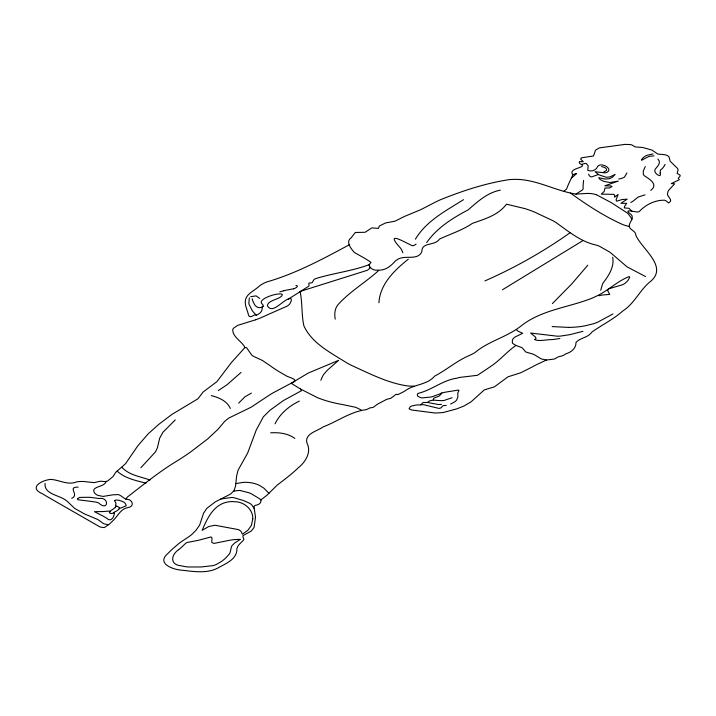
<?xml version="1.0" encoding="UTF-8"?>
<svg xmlns="http://www.w3.org/2000/svg" width="716" height="716" viewBox="0 0 716 716"><rect width="100%" height="100%" fill="white"/><g stroke="black" fill="none" stroke-linecap="round" stroke-linejoin="round"><path stroke-width="1.07" d="M583.594 180.441L583.2 184.191A86.994 50.227 0 0 0 583.11 187.162L583.128 187.61A20.299 11.716 0 0 1 583.101 188.639L582.949 189.212A5.638 3.258 0 0 1 582.573 189.874L575.933 194.099C555.706 190.912 537.26 179.779 516.585 179.358A45.206 26.098 0 0 0 508.915 179.671C485.502 183.251 462.697 190.796 440.761 199.603A135.378 78.16 0 0 0 432.025 203.845L420.954 209.591L404.585 216.393L394.883 221.235L385.593 222.936L379.337 226.05L378.406 228.386L371.881 227.867L365.106 232.279L355.27 232.494L351.995 236.754A15.349 8.861 0 0 1 351.028 237.909C345.309 241.623 351.207 248.908 354.268 252.381C359.79 255.693 366.019 258.637 371.031 262.441C366.18 266.209 373.081 271.006 377.404 270.093C384.957 270.899 390.694 266.352 395.232 261.107A37.653 21.74 0 0 1 397.049 259.827C404.379 254.234 417.723 261.349 421.876 251.576C421.581 241.695 434.988 246.223 439.49 239.072C450.57 233.917 462.285 230.275 472.488 223.329C484.768 219.015 498.327 215.167 506.463 204.185L524.989 208.625A91.657 52.921 0 0 1 534.512 212.052L552.985 220.734A90.628 52.322 0 0 1 555.938 222.497C568.719 231.572 581.034 241.972 596.84 245.239A44.58 25.74 0 0 1 599.722 246.394L609.298 251.844A69.497 40.123 0 0 1 611.527 253.536L626.974 266.808L645.563 276.573M45.09 483.354C43.828 494.541 59.732 494.989 66.4 500.699A20.308 11.724 0 0 1 67.367 501.451L74.643 508.369L84.452 513.909A65.72 37.948 0 0 0 88.14 515.43L97.77 519.521A21.301 12.297 0 0 1 99.247 520.505L103.346 523.503A6.498 3.75 0 0 0 104.599 523.996L108.644 524.703M378.916 302.787C380.044 283.966 394.453 270.29 408.281 259.201M249.365 297.901L248.864 302.949A28.533 16.477 0 0 0 249.07 304.354L252.202 310.592A60.618 34.995 0 0 0 253.375 312.042L256.319 315.246C259.863 313.689 262.951 311.174 262.047 307.289C263.407 306.645 263.542 305.043 262.307 304.121C255.97 299.127 279.052 291.913 282.31 294.419C282.355 299.163 267.471 299.718 267.426 305.83C272.912 315.237 283.769 298.008 290.956 298.491L291.403 300.577L289.864 303.772A13.55 7.822 0 0 1 286.677 306.341L266.996 315.004A101.887 58.819 0 0 1 255.639 319.801M600.724 290.257L602.407 284.467A43.237 24.962 0 0 1 603.158 282.892C608.797 275.454 614.418 267.158 612.708 257.259M320.849 380.268L322.773 375.954A45.144 26.062 0 0 1 324.115 373.895L327.651 369.948L338.632 360.327L308.319 373.036L291.144 383.257L272.662 393.075A131.771 76.075 0 0 0 268.706 395.536L251.039 407.243L228.843 418.037L224.726 421.33L219.857 427.085A108.984 62.927 0 0 1 217.682 429.6L207.631 438.989L190.895 451.742A337.003 194.564 0 0 1 177.747 460.531C159.892 471.173 143.665 484.472 127.332 497.083A33.634 19.421 0 0 0 126.902 497.665C125.604 501.871 120.27 492.742 116.01 494.747A13.604 7.858 0 0 0 112.555 494.881L103.059 496.421L97.68 495.311A13.443 7.76 0 0 1 94.7 493.181C89.974 486.424 103.569 487.238 105.628 482.459M626.93 172.995L624.379 177.273L620.718 178.705A19.01 10.973 0 0 1 619.367 178.848L618.678 178.902M599.068 295.726L601.574 295.162A12.02 6.936 0 0 1 604.519 294.84L609.728 294.392L607.58 290.481L608.886 288.772L622.329 284.798A14.141 8.162 0 0 0 625.05 283.303L627.413 281.075A32.059 18.509 0 0 0 628.791 279.159L629.624 277.298L629.239 276.51C617.004 281.298 607.356 291.367 595.256 296.719A65.8 37.984 0 0 1 591.031 298.59C567.842 307.567 541.466 309.947 521.373 325.726C507.304 337.084 488.849 340.816 474.869 352.675A76.433 44.132 0 0 1 469.705 355.333C457.023 360.613 446.775 369.778 434.693 376.079C427.219 385.02 414.824 384.036 405.936 390.292A43.005 24.827 0 0 1 403.394 391.867L397.827 394.65A7.241 4.18 0 0 0 396.906 394.355L396.494 394.31A1.047 0.609 0 0 0 396.046 394.346L391.025 398.141A5.003 2.882 0 0 1 390.202 398.454L388.564 398.857A13.873 8.01 0 0 0 387.642 399.08A11.68 6.739 0 0 0 385.557 399.931L377.574 404.119A24.944 14.401 0 0 0 376.061 405.247L373.17 407.377L370.503 407.86A14.973 8.646 0 0 0 370.047 407.86L366.905 409.409A2.506 1.45 0 0 1 366.422 409.633C350.777 411.449 337.54 421.455 323.095 426.933C317.6 431.005 304.497 433.61 306.869 442.783C311.773 452.19 305.544 462.026 298.169 467.897A222.703 128.576 0 0 1 285.523 478.7L277.146 485.171L266.88 495.302L261.322 499.526L260.481 502.73L258.798 504.261A6.784 3.92 0 0 1 256.731 505.022L254.717 505.523L253.974 506.624L255.496 517.194L254.082 527.441L251.253 531.075L242.957 535.64L243.046 537.421A13.667 7.894 0 0 1 243.243 537.68L243.619 538.405A7.249 4.18 0 0 1 243.664 539.927C240.836 543.283 236.146 545.771 236.826 551.186C235.143 560.458 224.6 564.011 217.431 568.271C206.611 573.623 194.108 571.583 182.607 570.267C174.051 569.954 155.372 563.832 168.144 553.244A250.743 144.766 0 0 1 172.717 548.76L179.609 542.889L188.943 536.642A47.829 27.611 0 0 0 191.995 534.306L195.889 530.422L199.621 525.15L203.523 513.336L206.691 508.458L215.248 501.889L230.534 494.094L233.917 490.764L235.528 486.164L236.638 475.889L238.124 470.09L247.629 453.094L256.292 429.94L263.381 416.793L269.932 410.286L283.438 400.539L301.4 390.748L300.523 389.021L291.144 383.257C301.696 379.552 287.751 377.601 284.861 374.969A141.213 81.526 0 0 1 270.183 365.724L262.459 360.488L253.733 356.434A17.175 9.917 0 0 1 251.629 354.948L246.599 347.707L244.962 347.511L231.358 362.6L216.939 381.619L203.129 392.001L197.965 398.785L171.974 414.376L158.594 424.499L148.248 433.753L137.794 445.853L125.506 463.726L115.724 472.336L112.895 476.677L107.588 481.054L105.154 481.6L100.338 481.215L94.056 482.629L83.495 481.483A26.922 15.537 0 0 0 76.916 481.787C67.948 485.645 59.732 479.971 50.89 479.398C42.683 479.908 27.53 487.48 42.602 493.843A197.643 114.112 0 0 0 46.164 496.027L100.106 527.012L104.276 527.62L109.253 524.175A100.052 57.763 0 0 0 112.528 521.069C117.701 516.621 120.369 508.843 127.824 507.599C135.601 506.579 132.012 498.148 125.748 499.446M665.11 164.349L664.314 165.861A31.728 18.321 0 0 1 661.978 168.869C657.637 170.274 663.383 178.49 657.378 174.641A11.769 6.793 0 0 1 655.829 173.227A10.14 5.853 0 0 1 655.033 169.522C657.118 166.389 661.852 162.935 657.879 158.979M645.259 166.613L643.263 171.026L643.281 174.131A10.248 5.916 0 0 0 644.23 175.671C649.358 179 658.774 184.397 650.737 190.367M275.034 423.818C280.099 413.481 289.175 406.062 299.342 401.076M140.882 467.727L155.551 451.778L157.439 447.634L159.686 438.165L162.971 432.213L175.268 419.907M415.441 239.153C426.333 220.796 446.059 210.737 463.494 199.683M115.956 506.382L115.321 507.134M587.791 265.206L571.699 283.983L552.367 303.611M119.518 508.288L119.08 508.808M426.709 242.545C437.109 227.67 452.494 218.165 468.183 209.851C477.742 201.563 487.39 192.595 500.296 190.161M238.679 403.117L244.899 396.87L251.37 393.084M546.433 360.032L541.278 358.931L533.733 354.357L525.75 351.968L522.51 348.182A6.381 3.687 0 0 0 521.749 347.537L515.914 345.434C507.563 351.27 501.021 358.967 492.832 364.963A148.364 85.651 0 0 0 489.395 367.335L477.456 375.3L460.066 377.377A19.421 11.214 0 0 0 456.763 378.218C442.864 380.142 432.061 389.853 418.654 393.254A4.189 2.417 0 0 0 417.374 394.131L417.491 395.975L420.211 397.496A7.366 4.251 0 0 0 422.019 397.908L430.916 397.04A31.549 18.213 0 0 0 433.117 396.395A23.324 13.47 0 0 0 434.639 395.858L441.879 393.173L439.239 396.055L433.69 398.23L433.332 400.002L429.546 400.897L427.389 402.481L423.138 402.499L420.516 404.916L416.551 404.952L411.593 406.044A6.551 3.777 0 0 0 410.143 406.822L409.06 408.827L411.745 410.008L435.239 413.034L443.052 412.559L456.915 408.827L463.914 406.035L471.146 401.783L484.276 389.898L494.398 386.855L508.011 376.813L520.792 372.759L531.827 367.165A123.25 71.161 0 0 1 537.018 364.435L546.433 360.032L554.461 359.011A4.967 2.864 0 0 0 555.813 358.251C558.722 355.754 562.364 356.926 565.524 353.99A26.25 15.152 0 0 0 567.582 353.203C572.218 351.556 576.201 347.6 576.004 342.436C580.157 337.657 588.203 337.773 591.989 331.982C602.165 324.787 613.514 319.282 622.893 310.896C634.313 303.638 639.567 290.526 649.761 282.032C669.084 267.122 642.171 249.508 635.924 235.43C635.924 231.635 632.004 230.552 629.973 228.1C626.983 223.75 633.794 220.179 632.013 215.811A9.353 5.397 0 0 0 630.662 214.138C622.195 207.962 635.826 212.518 638.126 211.882A5.334 3.079 0 0 0 639.236 211.614C645.188 204.919 655.149 199.836 664.681 200.229A4.251 2.452 0 0 1 665.746 200.605L668.663 202.977L670.668 201.053L670.427 199.388L667.446 194.779L667.938 191.602A18.652 10.767 0 0 1 669.102 189.803L674.66 183.806L671.34 183.565L679.323 179.725L678.24 178.132L679.94 176.387L680.173 175.214L677.148 173.353L677.962 170.471A9.29 5.37 0 0 0 677.613 168.502L670.239 161.315A7.151 4.126 0 0 1 669.961 160.527L669.004 156.786A7.661 4.421 0 0 0 667.267 155.533L666.515 155.211A6.525 3.768 0 0 0 663.938 154.629L657.879 154.065L651.766 150.011L642.601 147.469L635.334 146.959L632.658 145.411A5.513 3.186 0 0 0 630.492 144.56L625.05 144.39L599.31 147.89L595.479 150.199L593.528 155.99L581.473 157.815L580.604 159.015L583.298 161.718L579.45 161.601L579.28 162.863A4.976 2.873 0 0 0 580.166 163.74C589.268 168.063 567.296 167.454 572.809 174.776C571.001 179.242 568.307 184.084 566.598 188.934A30.108 17.381 0 0 1 564.727 190.537L564.056 191.065M416.103 244.147L413.848 245.525A2.748 1.584 0 0 1 412.156 245.678C404.406 242.097 383.973 229.881 400.468 248.076A34.833 20.111 0 0 1 401.783 250.161L402.822 252.685M71.725 498.291C79.87 494.747 66.57 486.889 78.205 487.131M378.2 270.952C365.294 282.543 349.936 291.493 338.265 304.398C334.676 308.453 334.247 314.038 335.24 319.121M571.35 178.195L576.657 173.487L574.438 174.104A48.616 28.067 0 0 0 573.498 174.498L572.809 174.794M178.624 549.664C170.694 555.16 169.952 564.951 181.067 565.765A28.38 16.379 0 0 0 188.093 566.965L201.124 566.974L212.679 565.667A16.808 9.702 0 0 0 216.241 564.521L221.513 561.442A66.293 38.27 0 0 0 225.809 557.934L229.147 554.247A22.071 12.745 0 0 0 230.203 552.215L231.393 546.917A14.436 8.332 0 0 1 232.082 545.592L234.767 542.907L240.469 539.318L234.893 539.578A31.987 18.464 0 0 0 229.353 540.329L213.977 543.408L211.775 542.451L212.008 537.993L211.122 536.937L200.516 539.73A26.859 15.51 0 0 1 197.455 540.49L187.315 542.442A7.67 4.43 0 0 0 185.757 543.211L181.792 547.051A36.758 21.22 0 0 1 178.606 549.655M570.169 232.7C543.426 251.576 514.894 267.766 484.911 280.905M288.154 299.261L308.578 286.31A4.573 2.64 0 0 0 309.043 285.442L308.802 283.205L309.706 282.901A8.69 5.021 0 0 1 310.055 282.963L312.087 282.784L313.662 280.054A8.001 4.618 0 0 1 315.147 278.801C332.734 273.226 351.69 271.185 368.973 264.741M263.139 306.26C259.998 309.258 255.361 307.325 254.01 303.477A51.051 29.472 0 0 1 252.712 300.577L252.121 298.751M241.015 372.454L226.972 384.787L218.299 390.578M583.066 240.513L502.507 289.729M612.968 313.939L597.448 322.325A45.341 26.179 0 0 1 593.26 323.802L585.169 325.816A54.899 31.692 0 0 1 568.414 327.4M110.998 510.436L111.839 509.935A21.757 12.566 0 0 0 115.428 507.17M630.76 202.467L631.664 201.984A19.18 11.071 0 0 0 633.078 201.133L638.063 197.106L644.964 194.841M115.598 511.457L114.882 511.824M349.694 244.55C323.158 258.843 296.433 273.306 267.408 281.773A25.32 14.624 0 0 0 263.882 283.196L260.821 284.95A22.107 12.763 0 0 0 258.718 286.677C250.144 293.703 241.578 295.851 246.922 309.625A83.316 48.106 0 0 0 248.013 313.098C249.079 321.135 254.422 312.919 256.319 315.246M598.334 174.498L591.774 176.87A2.443 1.405 0 0 1 590.494 176.646L589.178 175.626L588.704 174.078M581.544 164.492L585.026 163.409A1.978 1.146 0 0 1 586.431 163.642L588.185 165.835L587.755 170.327C591.613 172.046 596.276 170.31 597.753 166.291C601.1 161.986 613.352 168.609 607.186 172.234A6.256 3.616 0 0 1 604.698 172.825L595.077 171.715L598.8 174.776L606.112 177.273L609.844 176.933L615.178 174.409L612.368 177.246L609.638 178.678L605.101 179.098L598.674 177.675L599.677 179.098A18.365 10.606 0 0 0 604.188 181.47L609.996 182.517L618.284 181.094L604.832 185.82L610.811 185.945L612.019 186.527L609.388 187.968L604.957 188.048L604.223 191.396L601.252 194.161L613.809 194.34L614.632 195.191L614.57 197.169L618.132 194.466L616.082 199.809L616.619 201.232L622.025 199.549L627.171 199.155L620.933 203.299L626.661 203.353L624.585 206.378L624.289 207.909L629.033 208.32L631.852 211.22M603.686 172.082L606.479 170.408A2.676 1.548 0 0 0 606.667 169.978L606.371 168.931A6.301 3.634 0 0 0 603.919 167.222L602.765 166.846A23.896 13.792 0 0 0 602.031 166.649L601.538 166.524M452.091 397.72L444.027 400.477A6.918 3.992 0 0 1 442.846 400.593L442.202 400.62A10.239 5.916 0 0 0 441.325 400.656L435.856 400.351A7.205 4.162 0 0 0 434.549 400.128L433.234 400.047M450.588 404.039L454.839 401.81A14.034 8.109 0 0 0 456.683 399.931L457.766 397.308A25.57 14.768 0 0 0 457.882 395.322L457.766 393.021L458.956 390.426A1.271 0.734 0 0 0 458.491 390.068L445.701 392.1A97.716 56.412 0 0 0 441.137 393.12M255.63 319.792L237.614 325.386L233.425 328.304A12.324 7.115 0 0 0 232.718 329.664C232.709 337.299 241.74 341.04 244.962 347.511M250.725 296.684L256.104 295.878L259.693 298.411M279.777 291.895L283.992 290.714M293.569 288.808L287.85 289.882A32.265 18.625 0 0 0 283.992 290.723M582.913 331.347L570.034 334.632L560.619 336.072A25.695 14.83 0 0 1 557.325 336.198L530.619 333.047L535.38 336.95L536.024 338.426A1.862 1.074 0 0 1 535.729 338.811L535.675 338.856A6.274 3.625 0 0 1 535.076 339.205L534.924 339.286A7.339 4.233 0 0 0 534.583 339.474C538.002 341.702 546.881 339.509 551.938 339.59A63.053 36.4 0 0 0 556.296 339.053L559.903 338.489M220.725 499.007L231.814 497.45A9.89 5.71 0 0 1 233.801 497.674L243.324 500.475L249.723 503.312A16.432 9.487 0 0 1 251.683 504.807L254.27 508.637M235.913 483.604L242.957 482.414A18.464 10.659 0 0 1 246.152 482.315L248.479 482.441A22.402 12.933 0 0 1 259.192 485.233L264.079 488.312L268.947 493.378M653.001 153.931L646.924 155.336A11.179 6.453 0 0 0 645.277 156.115L643.254 157.618A20.325 11.733 0 0 0 642.019 159.024L641.536 160.268L648.132 156.822A9.55 5.513 0 0 1 650.54 156.178L653.994 155.837M420.748 404.835L421.285 404.764A8.726 5.039 0 0 1 423.854 404.728L438.917 408.415L440.644 408.057L443.213 405.623L446.247 405.426M441.432 404.361L440.555 404.424A19.117 11.035 0 0 1 438.38 404.522L427.506 402.446M270.63 432.813C279.043 432.366 287.877 433.27 294.858 438.416M568.414 327.4L552.152 326.585M575.95 194.099L586.091 193.481A16.271 9.398 0 0 1 596.365 194.752M240.343 490.576L248.792 492.706A50.03 28.882 0 0 1 251.307 493.754L259.398 498.64A27.378 15.806 0 0 1 260.857 500.072M295.932 285.514L296.048 285.532A7.661 4.421 0 0 1 296.8 285.684L297.417 286.069L297.077 286.794A8.332 4.806 0 0 1 293.587 288.825M145.983 483.148C135.951 480.561 125.014 478.395 117.164 471.146M629.319 226.524L627.01 225.916A47.14 27.217 0 0 1 623.278 224.797C604.474 216.492 587.066 205.089 570.437 193.034M149.957 480.006C140.47 476.57 129.077 475.227 121.997 467.369M211.274 395.59C218.845 397.55 226.954 400.808 230.337 408.46M596.41 194.707L611.383 202.7L627.476 213.108A27.459 15.85 0 0 1 628.487 214.12L631.995 219.159M515.914 345.434L512.844 343.537A5.594 3.231 0 0 1 512.379 342.946L512.37 340.127A13.855 8.001 0 0 1 513.542 338.328L513.739 338.113A10.964 6.328 0 0 1 515.457 336.797L522.734 333.307L519.735 331.947A7.106 4.108 0 0 1 518.017 331.123L516.326 329.655M361.455 410.196L359.799 409.301A32.882 18.983 0 0 0 355.243 407.207L341.962 404.442A86.94 50.201 0 0 1 317.582 397.72L300.595 389.083M369.375 265.26L369.725 268.079A5.218 3.016 0 0 1 369.429 268.581L367.8 269.95A31.647 18.267 0 0 1 367.183 270.335L300.058 291.448C302.591 302.805 301.338 314.646 303.915 325.932C312.078 343.582 330.89 352.773 346.598 362.779A169.916 98.101 0 0 0 351.484 365.393C369.751 373.627 388.135 383.302 408.21 386.014A35.451 20.469 0 0 0 414.009 386.121M660.17 172.986L660.42 173.639M369.017 264.732A3.222 1.862 0 0 1 369.349 265.269M233.595 491.364A13.908 8.028 0 0 1 240.352 490.469M119.205 508.843A17.166 9.908 0 0 1 115.688 511.519M105.861 481.564A9.353 5.397 0 0 1 105.637 482.459M77.65 498.694L77.793 499.714L85.249 500.69A74.339 42.915 0 0 0 87.853 500.958L95.971 502.095A16.432 9.487 0 0 1 98.647 502.954C108.393 511.994 109.557 496.895 99.399 498.488A22.921 13.228 0 0 1 97.994 498.372L91.666 497.539A25.006 14.436 0 0 0 88.292 497.28L79.539 497.432L77.65 498.694M114.247 513.086C114.444 516.871 110.765 522.582 106.935 518.375A59.84 34.547 0 0 1 104.053 516.612L94.414 511.68L101.538 511.582A24.997 14.427 0 0 0 103.543 511.528L107.364 511.233A70.651 40.794 0 0 1 109.825 511.063A12.485 7.205 0 0 1 110.273 511.045C112.081 511.018 107.865 512.567 110.049 513.211A2.855 1.647 0 0 0 111.204 513.533L112.797 513.309L114.247 512.146L114.247 513.086M252.802 518.733L251.513 524.918A44.768 25.848 0 0 1 251.155 525.732L248.219 529.894A19.717 11.384 0 0 1 247.262 530.735L242.42 534.243L240.916 531.174L238.58 529.643L214.952 525.249L208.777 526.511L202.127 530.341C206.924 519.082 213.162 505.478 226.202 502.319A18.24 10.525 0 0 1 232.163 501.567L237.3 501.898A13.577 7.84 0 0 1 239.332 502.346C246.662 504.225 253.043 510.866 252.802 518.733M114.694 500.6L114.685 500.699A3.517 2.032 0 0 0 114.721 500.976L116.028 503.402L115.527 505.398L120.521 508.181L126.231 505.756L125.882 504.655A23.744 13.711 0 0 1 125.318 503.473C124.486 501.379 115.348 498.775 114.694 500.6"/></g></svg>
